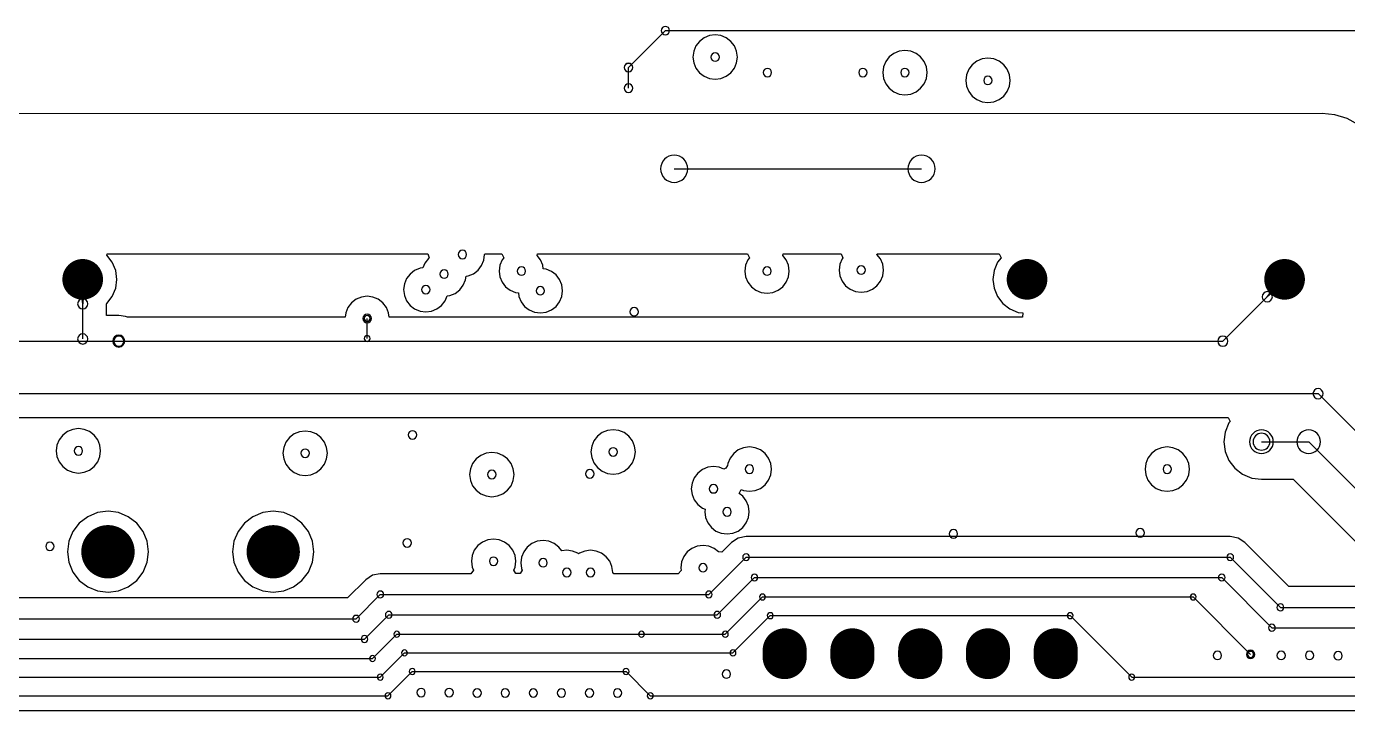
# Model space of a CAD drawing. Header units: inches. Extents: x 32166 to 66782, y 2386 to 7162.
# Drawn here: x 33437.4 to 33612.8, y 3145.5 to 3236.4 of the extents above; entities that cross this region are included whole.
import ezdxf

# ---------------------------------------------------------------- set-up
doc = ezdxf.new("R2010")
doc.units = ezdxf.units.IN
doc.header["$LTSCALE"] = 0.64311
doc.header["$MEASUREMENT"] = 0
for name, color, linetype in [('KEEPOUTLAYER', 6, 'CONTINUOUS'), ('MIDLAYER2', 76, 'CONTINUOUS'), ('MULTILAYER', 9, 'CONTINUOUS')]:
    doc.layers.add(name, color=color, linetype=linetype)

msp = doc.modelspace()

# ---------------------------------------------------------------- linework, layer by layer
at = {"layer": 'KEEPOUTLAYER'}
for p, q in [((33523.41, 3217.51), (33556.26, 3217.51)), ((32666.61, 3145.51), (34174.11, 3145.51))]:
    msp.add_line(p, q, dxfattribs=at)
for centre, start, end in [((33523.41, 3217.51), 0, 180), ((33556.26, 3217.51), 0, 180), ((33523.41, 3217.51), 180, 0), ((33556.26, 3217.51), 180, 0)]:
    msp.add_arc(centre, 1.8, start, end, dxfattribs=at)
at = {"layer": 'MIDLAYER2'}
for p, q in [((33517.34, 3230.97), (33522.24, 3235.87)), ((33522.24, 3235.87), (33624.81, 3235.87)), ((33528.09, 3235.21), (33527.38, 3234.92)), ((33528.86, 3235.31), (33528.09, 3235.21)), ((33529.62, 3235.21), (33528.86, 3235.31)), ((33530.33, 3234.92), (33529.62, 3235.21)), ((33526.3, 3233.84), (33526.01, 3233.13)), ((33526.77, 3234.45), (33526.3, 3233.84)), ((33527.38, 3234.92), (33526.77, 3234.45)), ((33530.94, 3234.45), (33530.33, 3234.92)), ((33531.41, 3233.84), (33530.94, 3234.45)), ((33531.71, 3233.13), (33531.41, 3233.84)), ((33526.01, 3233.13), (33525.91, 3232.36)), ((33525.91, 3232.36), (33526.01, 3231.6)), ((33526.01, 3231.6), (33526.3, 3230.89)), ((33531.41, 3230.89), (33531.71, 3231.6)), ((33531.81, 3232.36), (33531.71, 3233.13)), ((33531.71, 3231.6), (33531.81, 3232.36)), ((33551.5, 3231.77), (33551.21, 3231.06)), ((33551.97, 3232.38), (33551.5, 3231.77)), ((33552.58, 3232.85), (33551.97, 3232.38)), ((33553.29, 3233.14), (33552.58, 3232.85)), ((33554.06, 3233.24), (33553.29, 3233.14)), ((33554.82, 3233.14), (33554.06, 3233.24)), ((33555.53, 3232.85), (33554.82, 3233.14)), ((33556.14, 3232.38), (33555.53, 3232.85)), ((33556.61, 3231.77), (33556.14, 3232.38)), ((33556.91, 3231.06), (33556.61, 3231.77)), ((33563.61, 3231.81), (33563, 3231.34)), ((33564.32, 3232.11), (33563.61, 3231.81)), ((33565.08, 3232.21), (33564.32, 3232.11)), ((33565.85, 3232.11), (33565.08, 3232.21)), ((33566.56, 3231.81), (33565.85, 3232.11)), ((33567.17, 3231.34), (33566.56, 3231.81)), ((33517.34, 3228.22), (33517.34, 3230.97)), ((33517.34, 3230.96), (33517.34, 3230.97)), ((33526.3, 3230.89), (33526.77, 3230.28)), ((33526.77, 3230.28), (33527.38, 3229.81)), ((33530.33, 3229.81), (33530.94, 3230.28)), ((33530.94, 3230.28), (33531.41, 3230.89)), ((33551.21, 3231.06), (33551.11, 3230.29)), ((33551.11, 3230.29), (33551.21, 3229.53)), ((33557.01, 3230.29), (33556.91, 3231.06)), ((33556.91, 3229.53), (33557.01, 3230.29)), ((33562.23, 3230.02), (33562.13, 3229.26)), ((33562.53, 3230.73), (33562.23, 3230.02)), ((33563, 3231.34), (33562.53, 3230.73)), ((33567.64, 3230.73), (33567.17, 3231.34)), ((33567.93, 3230.02), (33567.64, 3230.73)), ((33568.03, 3229.26), (33567.93, 3230.02)), ((33527.38, 3229.81), (33528.09, 3229.51)), ((33528.09, 3229.51), (33528.86, 3229.41)), ((33528.86, 3229.41), (33529.62, 3229.51)), ((33529.62, 3229.51), (33530.33, 3229.81)), ((33551.21, 3229.53), (33551.5, 3228.82)), ((33551.5, 3228.82), (33551.97, 3228.21)), ((33551.97, 3228.21), (33552.58, 3227.74)), ((33555.53, 3227.74), (33556.14, 3228.21)), ((33556.14, 3228.21), (33556.61, 3228.82)), ((33556.61, 3228.82), (33556.91, 3229.53)), ((33562.13, 3229.26), (33562.23, 3228.49)), ((33562.23, 3228.49), (33562.53, 3227.78)), ((33567.64, 3227.78), (33567.93, 3228.49)), ((33567.93, 3228.49), (33568.03, 3229.26)), ((33552.58, 3227.74), (33553.29, 3227.44)), ((33553.29, 3227.44), (33554.06, 3227.34)), ((33554.06, 3227.34), (33554.82, 3227.44)), ((33554.82, 3227.44), (33555.53, 3227.74)), ((33562.53, 3227.78), (33563, 3227.17)), ((33563, 3227.17), (33563.61, 3226.7)), ((33563.61, 3226.7), (33564.32, 3226.41)), ((33564.32, 3226.41), (33565.08, 3226.31)), ((33565.08, 3226.31), (33565.85, 3226.41)), ((33565.85, 3226.41), (33566.56, 3226.7)), ((33566.56, 3226.7), (33567.17, 3227.17)), ((33567.17, 3227.17), (33567.64, 3227.78)), ((33609.45, 3224.84), (33404.33, 3224.82)), ((33611.16, 3224.68), (33609.45, 3224.84)), ((33612.79, 3224.18), (33611.16, 3224.68)), ((33614.3, 3223.37), (33612.79, 3224.18)), ((33448.08, 3206.03), (33448.14, 3206.22)), ((33448.8, 3205.09), (33448.08, 3206.03)), ((33448.14, 3206.22), (33490.68, 3206.22)), ((33490.77, 3205.6), (33490.3, 3204.99)), ((33490.68, 3206.22), (33490.87, 3205.68)), ((33490.87, 3205.68), (33490.77, 3205.6)), ((33497.84, 3204.65), (33498.14, 3205.36)), ((33498.14, 3205.36), (33498.24, 3206.13)), ((33498.24, 3206.13), (33498.32, 3206.22)), ((33498.32, 3206.22), (33500.54, 3206.22)), ((33500.56, 3205.4), (33500.27, 3204.69)), ((33500.54, 3206.22), (33500.8, 3205.7)), ((33500.8, 3205.7), (33500.56, 3205.4)), ((33505.2, 3206.01), (33505.27, 3206.22)), ((33505.67, 3205.4), (33505.2, 3206.01)), ((33505.27, 3206.22), (33533.17, 3206.22)), ((33505.97, 3204.69), (33505.67, 3205.4)), ((33533.19, 3205.4), (33532.89, 3204.69)), ((33533.17, 3206.22), (33533.42, 3205.7)), ((33533.42, 3205.7), (33533.19, 3205.4)), ((33537.83, 3206.01), (33537.9, 3206.22)), ((33538.3, 3205.4), (33537.83, 3206.01)), ((33537.9, 3206.22), (33545.58, 3206.22)), ((33538.59, 3204.69), (33538.3, 3205.4)), ((33545.7, 3205.53), (33545.4, 3204.82)), ((33545.58, 3206.22), (33545.83, 3205.7)), ((33545.83, 3205.7), (33545.7, 3205.53)), ((33550.34, 3206.14), (33550.36, 3206.22)), ((33550.81, 3205.53), (33550.34, 3206.14)), ((33550.36, 3206.22), (33566.56, 3206.22)), ((33551.1, 3204.82), (33550.81, 3205.53)), ((33566.82, 3205.7), (33566.34, 3205.09)), ((33566.56, 3206.22), (33566.82, 3205.7)), ((33449.25, 3203.99), (33448.8, 3205.09)), ((33449.41, 3202.82), (33449.25, 3203.99)), ((33488.34, 3203.53), (33487.87, 3202.92)), ((33488.95, 3204), (33488.34, 3203.53)), ((33489.66, 3204.3), (33488.95, 3204)), ((33490.03, 3204.35), (33489.66, 3204.3)), ((33490.3, 3204.99), (33490.03, 3204.35)), ((33496.05, 3203.28), (33496.76, 3203.57)), ((33496.76, 3203.57), (33497.37, 3204.04)), ((33497.37, 3204.04), (33497.84, 3204.65)), ((33500.27, 3204.69), (33500.17, 3203.92)), ((33500.17, 3203.92), (33500.27, 3203.16)), ((33506.03, 3204.21), (33505.97, 3204.69)), ((33506.4, 3204.16), (33506.03, 3204.21)), ((33507.11, 3203.87), (33506.4, 3204.16)), ((33507.72, 3203.4), (33507.11, 3203.87)), ((33532.89, 3204.69), (33532.79, 3203.92)), ((33532.79, 3203.92), (33532.89, 3203.16)), ((33538.69, 3203.92), (33538.59, 3204.69)), ((33538.59, 3203.16), (33538.69, 3203.92)), ((33545.4, 3204.82), (33545.3, 3204.06)), ((33545.3, 3204.06), (33545.4, 3203.29)), ((33551.2, 3204.06), (33551.1, 3204.82)), ((33551.1, 3203.29), (33551.2, 3204.06)), ((33565.89, 3203.99), (33565.73, 3202.82)), ((33566.34, 3205.09), (33565.89, 3203.99)), ((33444.87, 3194.9), (33444.87, 3202.82)), ((33449.25, 3201.64), (33449.41, 3202.82)), ((33487.58, 3202.21), (33487.48, 3201.45)), ((33487.87, 3202.92), (33487.58, 3202.21)), ((33494.94, 3201.43), (33495.41, 3202.04)), ((33495.41, 3202.04), (33495.71, 3202.75)), ((33495.71, 3202.75), (33495.77, 3203.24)), ((33495.77, 3203.24), (33496.05, 3203.28)), ((33500.27, 3203.16), (33500.56, 3202.45)), ((33500.56, 3202.45), (33501.03, 3201.84)), ((33501.03, 3201.84), (33501.64, 3201.37)), ((33508.19, 3202.79), (33507.72, 3203.4)), ((33508.49, 3202.08), (33508.19, 3202.79)), ((33508.59, 3201.31), (33508.49, 3202.08)), ((33532.89, 3203.16), (33533.19, 3202.45)), ((33533.19, 3202.45), (33533.66, 3201.84)), ((33533.66, 3201.84), (33534.27, 3201.37)), ((33537.22, 3201.37), (33537.83, 3201.84)), ((33537.83, 3201.84), (33538.3, 3202.45)), ((33538.3, 3202.45), (33538.59, 3203.16)), ((33545.4, 3203.29), (33545.7, 3202.58)), ((33545.7, 3202.58), (33546.17, 3201.97)), ((33546.17, 3201.97), (33546.78, 3201.5)), ((33549.73, 3201.5), (33550.34, 3201.97)), ((33550.34, 3201.97), (33550.81, 3202.58)), ((33550.81, 3202.58), (33551.1, 3203.29)), ((33565.73, 3202.82), (33565.89, 3201.64)), ((33596.26, 3194.61), (33604.47, 3202.82)), ((33448.08, 3199.61), (33448.8, 3200.55)), ((33448.8, 3200.55), (33449.25, 3201.64)), ((33481.17, 3200.18), (33480.56, 3199.71)), ((33481.88, 3200.47), (33481.17, 3200.18)), ((33482.64, 3200.57), (33481.88, 3200.47)), ((33483.41, 3200.47), (33482.64, 3200.57)), ((33484.12, 3200.18), (33483.41, 3200.47)), ((33484.73, 3199.71), (33484.12, 3200.18)), ((33487.48, 3201.45), (33487.58, 3200.68)), ((33487.58, 3200.68), (33487.87, 3199.97)), ((33492.98, 3199.97), (33493.25, 3200.62)), ((33493.25, 3200.62), (33493.62, 3200.67)), ((33493.62, 3200.67), (33494.33, 3200.96)), ((33494.33, 3200.96), (33494.94, 3201.43)), ((33501.64, 3201.37), (33502.35, 3201.07)), ((33502.35, 3201.07), (33502.72, 3201.02)), ((33502.72, 3201.02), (33502.79, 3200.55)), ((33502.79, 3200.55), (33503.08, 3199.84)), ((33508.19, 3199.84), (33508.49, 3200.55)), ((33508.49, 3200.55), (33508.59, 3201.31)), ((33534.27, 3201.37), (33534.98, 3201.07)), ((33534.98, 3201.07), (33535.74, 3200.97)), ((33535.74, 3200.97), (33536.51, 3201.07)), ((33536.51, 3201.07), (33537.22, 3201.37)), ((33546.78, 3201.5), (33547.49, 3201.21)), ((33547.49, 3201.21), (33548.25, 3201.11)), ((33548.25, 3201.11), (33549.02, 3201.21)), ((33549.02, 3201.21), (33549.73, 3201.5)), ((33565.89, 3201.64), (33566.34, 3200.55)), ((33566.34, 3200.55), (33567.06, 3199.61)), ((33448.04, 3198.01), (33448.04, 3199.56)), ((33448.04, 3199.56), (33448.07, 3199.56)), ((33448.07, 3199.56), (33448.08, 3199.59)), ((33448.07, 3199.56), (33448.07, 3199.56)), ((33448.07, 3199.56), (33448.07, 3199.56)), ((33448.09, 3199.6), (33448.08, 3199.61)), ((33448.08, 3199.59), (33448.09, 3199.6)), ((33448.09, 3199.6), (33448.09, 3199.6)), ((33448.09, 3199.6), (33448.09, 3199.6)), ((33448.09, 3199.6), (33448.09, 3199.6)), ((33479.79, 3198.39), (33479.71, 3197.78)), ((33480.09, 3199.1), (33479.79, 3198.39)), ((33480.56, 3199.71), (33480.09, 3199.1)), ((33485.2, 3199.1), (33484.73, 3199.71)), ((33485.49, 3198.39), (33485.2, 3199.1)), ((33485.57, 3197.78), (33485.49, 3198.39)), ((33487.87, 3199.97), (33488.34, 3199.36)), ((33488.34, 3199.36), (33488.95, 3198.89)), ((33488.95, 3198.89), (33489.66, 3198.6)), ((33489.66, 3198.6), (33490.43, 3198.5)), ((33490.43, 3198.5), (33491.19, 3198.6)), ((33491.19, 3198.6), (33491.9, 3198.89)), ((33491.9, 3198.89), (33492.51, 3199.36)), ((33492.51, 3199.36), (33492.98, 3199.97)), ((33503.08, 3199.84), (33503.55, 3199.23)), ((33503.55, 3199.23), (33504.16, 3198.76)), ((33504.16, 3198.76), (33504.87, 3198.46)), ((33504.87, 3198.46), (33505.64, 3198.36)), ((33505.64, 3198.36), (33506.4, 3198.46)), ((33506.4, 3198.46), (33507.11, 3198.76)), ((33507.11, 3198.76), (33507.72, 3199.23)), ((33507.72, 3199.23), (33508.19, 3199.84)), ((33567.06, 3199.61), (33568, 3198.89)), ((33568, 3198.89), (33569.1, 3198.43)), ((33569.1, 3198.43), (33569.7, 3198.35)), ((33569.7, 3198.35), (33569.66, 3197.78)), ((33449.66, 3198.01), (33448.04, 3198.01)), ((33450.54, 3197.89), (33449.66, 3198.01)), ((33450.81, 3197.78), (33450.54, 3197.89)), ((33479.71, 3197.78), (33450.81, 3197.78)), ((33482.64, 3194.97), (33482.64, 3197.62)), ((33569.66, 3197.78), (33485.57, 3197.78)), ((33265.83, 3194.61), (33449.66, 3194.61)), ((33449.66, 3194.61), (33596.26, 3194.61)), ((33265.43, 3187.63), (33608.91, 3187.63)), ((33608.91, 3187.63), (33624.57, 3171.97)), ((33266.74, 3184.45), (33596.98, 3184.45)), ((33596.98, 3184.45), (33597.23, 3183.94)), ((33442.83, 3182.58), (33442.22, 3182.11)), ((33443.54, 3182.88), (33442.83, 3182.58)), ((33444.3, 3182.98), (33443.54, 3182.88)), ((33445.07, 3182.88), (33444.3, 3182.98)), ((33445.78, 3182.58), (33445.07, 3182.88)), ((33446.39, 3182.11), (33445.78, 3182.58)), ((33473.64, 3182.56), (33472.93, 3182.27)), ((33474.41, 3182.66), (33473.64, 3182.56)), ((33475.17, 3182.56), (33474.41, 3182.66)), ((33475.88, 3182.27), (33475.17, 3182.56)), ((33514.55, 3182.74), (33513.84, 3182.45)), ((33515.31, 3182.84), (33514.55, 3182.74)), ((33516.08, 3182.74), (33515.31, 3182.84)), ((33516.79, 3182.45), (33516.08, 3182.74)), ((33596.58, 3182.53), (33596.41, 3181.24)), ((33597.07, 3183.74), (33596.58, 3182.53)), ((33597.23, 3183.94), (33597.07, 3183.74)), ((33441.45, 3180.79), (33441.35, 3180.03)), ((33441.75, 3181.5), (33441.45, 3180.79)), ((33442.22, 3182.11), (33441.75, 3181.5)), ((33446.86, 3181.5), (33446.39, 3182.11)), ((33447.15, 3180.79), (33446.86, 3181.5)), ((33447.25, 3180.03), (33447.15, 3180.79)), ((33471.85, 3181.19), (33471.56, 3180.48)), ((33472.32, 3181.8), (33471.85, 3181.19)), ((33472.93, 3182.27), (33472.32, 3181.8)), ((33476.49, 3181.8), (33475.88, 3182.27)), ((33476.96, 3181.19), (33476.49, 3181.8)), ((33477.26, 3180.48), (33476.96, 3181.19)), ((33512.76, 3181.37), (33512.46, 3180.66)), ((33513.23, 3181.98), (33512.76, 3181.37)), ((33513.84, 3182.45), (33513.23, 3181.98)), ((33517.4, 3181.98), (33516.79, 3182.45)), ((33517.87, 3181.37), (33517.4, 3181.98)), ((33518.16, 3180.66), (33517.87, 3181.37)), ((33596.41, 3181.24), (33596.58, 3179.95)), ((33601.4, 3181.24), (33607.67, 3181.24)), ((33607.67, 3181.24), (33622.34, 3166.57)), ((33441.35, 3180.03), (33441.45, 3179.26)), ((33441.45, 3179.26), (33441.75, 3178.55)), ((33446.86, 3178.55), (33447.15, 3179.26)), ((33447.15, 3179.26), (33447.25, 3180.03)), ((33471.56, 3180.48), (33471.46, 3179.71)), ((33471.46, 3179.71), (33471.56, 3178.95)), ((33477.36, 3179.71), (33477.26, 3180.48)), ((33477.26, 3178.95), (33477.36, 3179.71)), ((33497.12, 3178.96), (33496.65, 3178.35)), ((33497.73, 3179.43), (33497.12, 3178.96)), ((33498.44, 3179.73), (33497.73, 3179.43)), ((33499.2, 3179.83), (33498.44, 3179.73)), ((33499.97, 3179.73), (33499.2, 3179.83)), ((33500.68, 3179.43), (33499.97, 3179.73)), ((33501.29, 3178.96), (33500.68, 3179.43)), ((33501.76, 3178.35), (33501.29, 3178.96)), ((33512.46, 3180.66), (33512.36, 3179.89)), ((33512.36, 3179.89), (33512.46, 3179.13)), ((33512.46, 3179.13), (33512.76, 3178.42)), ((33517.87, 3178.42), (33518.16, 3179.13)), ((33518.26, 3179.89), (33518.16, 3180.66)), ((33518.16, 3179.13), (33518.26, 3179.89)), ((33530.85, 3179.07), (33530.55, 3178.36)), ((33531.32, 3179.68), (33530.85, 3179.07)), ((33531.93, 3180.15), (33531.32, 3179.68)), ((33532.64, 3180.45), (33531.93, 3180.15)), ((33533.4, 3180.55), (33532.64, 3180.45)), ((33534.17, 3180.45), (33533.4, 3180.55)), ((33534.88, 3180.15), (33534.17, 3180.45)), ((33535.49, 3179.68), (33534.88, 3180.15)), ((33535.96, 3179.07), (33535.49, 3179.68)), ((33536.25, 3178.36), (33535.96, 3179.07)), ((33586.33, 3179.07), (33586.04, 3178.36)), ((33586.8, 3179.68), (33586.33, 3179.07)), ((33587.41, 3180.15), (33586.8, 3179.68)), ((33588.12, 3180.45), (33587.41, 3180.15)), ((33588.89, 3180.55), (33588.12, 3180.45)), ((33589.65, 3180.45), (33588.89, 3180.55)), ((33590.36, 3180.15), (33589.65, 3180.45)), ((33590.97, 3179.68), (33590.36, 3180.15)), ((33591.44, 3179.07), (33590.97, 3179.68)), ((33591.74, 3178.36), (33591.44, 3179.07)), ((33596.58, 3179.95), (33597.07, 3178.75)), ((33441.75, 3178.55), (33442.22, 3177.94)), ((33442.22, 3177.94), (33442.83, 3177.47)), ((33442.83, 3177.47), (33443.54, 3177.18)), ((33445.07, 3177.18), (33445.78, 3177.47)), ((33445.78, 3177.47), (33446.39, 3177.94)), ((33446.39, 3177.94), (33446.86, 3178.55)), ((33471.56, 3178.95), (33471.85, 3178.24)), ((33471.85, 3178.24), (33472.32, 3177.63)), ((33472.32, 3177.63), (33472.93, 3177.16)), ((33475.88, 3177.16), (33476.49, 3177.63)), ((33476.49, 3177.63), (33476.96, 3178.24)), ((33476.96, 3178.24), (33477.26, 3178.95)), ((33496.35, 3177.64), (33496.25, 3176.88)), ((33496.65, 3178.35), (33496.35, 3177.64)), ((33502.05, 3177.64), (33501.76, 3178.35)), ((33502.15, 3176.88), (33502.05, 3177.64)), ((33512.76, 3178.42), (33513.23, 3177.81)), ((33513.23, 3177.81), (33513.84, 3177.34)), ((33513.84, 3177.34), (33514.55, 3177.04)), ((33516.08, 3177.04), (33516.79, 3177.34)), ((33516.79, 3177.34), (33517.4, 3177.81)), ((33517.4, 3177.81), (33517.87, 3178.42)), ((33527.16, 3177.54), (33526.55, 3177.07)), ((33527.87, 3177.84), (33527.16, 3177.54)), ((33528.63, 3177.94), (33527.87, 3177.84)), ((33529.4, 3177.84), (33528.63, 3177.94)), ((33529.99, 3177.59), (33529.4, 3177.84)), ((33530.26, 3177.75), (33529.99, 3177.59)), ((33530.51, 3178.07), (33530.26, 3177.75)), ((33530.55, 3178.36), (33530.51, 3178.07)), ((33536.35, 3177.6), (33536.25, 3178.36)), ((33536.25, 3176.83), (33536.35, 3177.6)), ((33586.04, 3178.36), (33585.94, 3177.6)), ((33585.94, 3177.6), (33586.04, 3176.83)), ((33591.84, 3177.6), (33591.74, 3178.36)), ((33591.74, 3176.83), (33591.84, 3177.6)), ((33597.07, 3178.75), (33597.87, 3177.71)), ((33597.87, 3177.71), (33598.9, 3176.92)), ((33443.54, 3177.18), (33444.3, 3177.08)), ((33444.3, 3177.08), (33445.07, 3177.18)), ((33472.93, 3177.16), (33473.64, 3176.86)), ((33473.64, 3176.86), (33474.41, 3176.76)), ((33474.41, 3176.76), (33475.17, 3176.86)), ((33475.17, 3176.86), (33475.88, 3177.16)), ((33496.25, 3176.88), (33496.35, 3176.11)), ((33496.35, 3176.11), (33496.65, 3175.4)), ((33501.76, 3175.4), (33502.05, 3176.11)), ((33502.05, 3176.11), (33502.15, 3176.88)), ((33514.55, 3177.04), (33515.31, 3176.94)), ((33515.31, 3176.94), (33516.08, 3177.04)), ((33525.78, 3175.75), (33525.68, 3174.99)), ((33526.08, 3176.46), (33525.78, 3175.75)), ((33526.55, 3177.07), (33526.08, 3176.46)), ((33534.88, 3175.04), (33535.49, 3175.51)), ((33535.49, 3175.51), (33535.96, 3176.12)), ((33535.96, 3176.12), (33536.25, 3176.83)), ((33586.04, 3176.83), (33586.33, 3176.12)), ((33586.33, 3176.12), (33586.8, 3175.51)), ((33586.8, 3175.51), (33587.41, 3175.04)), ((33590.36, 3175.04), (33590.97, 3175.51)), ((33590.97, 3175.51), (33591.44, 3176.12)), ((33591.44, 3176.12), (33591.74, 3176.83)), ((33598.9, 3176.92), (33600.11, 3176.42)), ((33600.11, 3176.42), (33601.4, 3176.25)), ((33601.4, 3176.25), (33605.6, 3176.25)), ((33605.6, 3176.25), (33618.81, 3163.04)), ((33496.65, 3175.4), (33497.12, 3174.79)), ((33497.12, 3174.79), (33497.73, 3174.32)), ((33497.73, 3174.32), (33498.44, 3174.03)), ((33498.44, 3174.03), (33499.2, 3173.93)), ((33499.2, 3173.93), (33499.97, 3174.03)), ((33499.97, 3174.03), (33500.68, 3174.32)), ((33500.68, 3174.32), (33501.29, 3174.79)), ((33501.29, 3174.79), (33501.76, 3175.4)), ((33525.68, 3174.99), (33525.78, 3174.22)), ((33525.78, 3174.22), (33526.08, 3173.51)), ((33532.03, 3174.38), (33532.32, 3174.88)), ((33532.52, 3174.01), (33532.03, 3174.38)), ((33532.32, 3174.88), (33532.64, 3174.75)), ((33532.99, 3173.4), (33532.52, 3174.01)), ((33532.64, 3174.75), (33533.4, 3174.65)), ((33533.4, 3174.65), (33534.17, 3174.75)), ((33534.17, 3174.75), (33534.88, 3175.04)), ((33587.41, 3175.04), (33588.12, 3174.75)), ((33588.12, 3174.75), (33588.89, 3174.65)), ((33588.89, 3174.65), (33589.65, 3174.75)), ((33589.65, 3174.75), (33590.36, 3175.04)), ((33448.23, 3172.01), (33446.83, 3171.82)), ((33449.62, 3171.82), (33448.23, 3172.01)), ((33470.17, 3172.01), (33468.78, 3171.82)), ((33471.57, 3171.82), (33470.17, 3172.01)), ((33526.08, 3173.51), (33526.55, 3172.9)), ((33526.55, 3172.9), (33527.16, 3172.43)), ((33527.16, 3172.43), (33527.53, 3172.28)), ((33527.53, 3172.28), (33527.48, 3171.93)), ((33533.28, 3172.69), (33532.99, 3173.4)), ((33533.38, 3171.93), (33533.28, 3172.69)), ((33444.41, 3170.43), (33443.56, 3169.31)), ((33445.53, 3171.28), (33444.41, 3170.43)), ((33446.83, 3171.82), (33445.53, 3171.28)), ((33450.92, 3171.28), (33449.62, 3171.82)), ((33452.04, 3170.43), (33450.92, 3171.28)), ((33452.89, 3169.31), (33452.04, 3170.43)), ((33466.36, 3170.43), (33465.5, 3169.31)), ((33467.48, 3171.28), (33466.36, 3170.43)), ((33468.78, 3171.82), (33467.48, 3171.28)), ((33472.87, 3171.28), (33471.57, 3171.82)), ((33473.98, 3170.43), (33472.87, 3171.28)), ((33474.84, 3169.31), (33473.98, 3170.43)), ((33527.48, 3171.93), (33527.58, 3171.16)), ((33527.58, 3171.16), (33527.88, 3170.45)), ((33527.88, 3170.45), (33528.35, 3169.84)), ((33532.52, 3169.84), (33532.99, 3170.45)), ((33532.99, 3170.45), (33533.28, 3171.16)), ((33533.28, 3171.16), (33533.38, 3171.93)), ((33443.56, 3169.31), (33443.02, 3168.01)), ((33453.43, 3168.01), (33452.89, 3169.31)), ((33465.5, 3169.31), (33464.96, 3168.01)), ((33475.38, 3168.01), (33474.84, 3169.31)), ((33528.35, 3169.84), (33528.96, 3169.37)), ((33528.96, 3169.37), (33529.67, 3169.08)), ((33529.67, 3169.08), (33530.43, 3168.98)), ((33530.43, 3168.98), (33531.2, 3169.08)), ((33531.9, 3168.44), (33531.01, 3167.84)), ((33531.2, 3169.08), (33531.91, 3169.37)), ((33532.96, 3168.65), (33531.9, 3168.44)), ((33531.91, 3169.37), (33532.52, 3169.84)), ((33597.25, 3168.65), (33532.96, 3168.65)), ((33598.3, 3168.44), (33597.25, 3168.65)), ((33599.2, 3167.84), (33598.3, 3168.44)), ((33443.02, 3168.01), (33442.84, 3166.62)), ((33453.61, 3166.62), (33453.43, 3168.01)), ((33464.96, 3168.01), (33464.78, 3166.62)), ((33475.56, 3166.62), (33475.38, 3168.01)), ((33496.87, 3166.83), (33496.58, 3166.12)), ((33497.34, 3167.44), (33496.87, 3166.83)), ((33497.95, 3167.91), (33497.34, 3167.44)), ((33498.66, 3168.21), (33497.95, 3167.91)), ((33499.43, 3168.31), (33498.66, 3168.21)), ((33500.19, 3168.21), (33499.43, 3168.31)), ((33500.9, 3167.91), (33500.19, 3168.21)), ((33501.51, 3167.44), (33500.9, 3167.91)), ((33501.98, 3166.83), (33501.51, 3167.44)), ((33502.28, 3166.12), (33501.98, 3166.83)), ((33503.91, 3167.24), (33503.44, 3166.63)), ((33504.52, 3167.71), (33503.91, 3167.24)), ((33505.24, 3168.01), (33504.52, 3167.71)), ((33506, 3168.11), (33505.24, 3168.01)), ((33506.76, 3168.01), (33506, 3168.11)), ((33507.47, 3167.71), (33506.76, 3168.01)), ((33508.09, 3167.24), (33507.47, 3167.71)), ((33508.48, 3166.73), (33508.09, 3167.24)), ((33509.15, 3166.82), (33508.48, 3166.73)), ((33509.91, 3166.72), (33509.15, 3166.82)), ((33510.62, 3166.43), (33509.91, 3166.72)), ((33511.54, 3166.72), (33510.82, 3166.43)), ((33512.3, 3166.82), (33511.54, 3166.72)), ((33513.06, 3166.72), (33512.3, 3166.82)), ((33513.77, 3166.43), (33513.06, 3166.72)), ((33525.76, 3167.06), (33525.15, 3166.59)), ((33526.47, 3167.35), (33525.76, 3167.06)), ((33527.24, 3167.45), (33526.47, 3167.35)), ((33528, 3167.35), (33527.24, 3167.45)), ((33528.71, 3167.06), (33528, 3167.35)), ((33529.32, 3166.59), (33528.71, 3167.06)), ((33531.01, 3167.84), (33529.73, 3166.56)), ((33605.05, 3161.99), (33599.2, 3167.84)), ((33442.84, 3166.62), (33443.02, 3165.22)), ((33443.02, 3165.22), (33443.56, 3163.92)), ((33452.89, 3163.92), (33453.43, 3165.22)), ((33453.43, 3165.22), (33453.61, 3166.62)), ((33464.78, 3166.62), (33464.96, 3165.22)), ((33464.96, 3165.22), (33465.5, 3163.92)), ((33474.84, 3163.92), (33475.38, 3165.22)), ((33475.38, 3165.22), (33475.56, 3166.62)), ((33496.58, 3166.12), (33496.48, 3165.36)), ((33496.48, 3165.36), (33496.58, 3164.59)), ((33502.38, 3165.36), (33502.28, 3166.12)), ((33502.28, 3164.59), (33502.38, 3165.36)), ((33503.15, 3165.92), (33503.05, 3165.16)), ((33503.05, 3165.16), (33503.15, 3164.39)), ((33503.44, 3166.63), (33503.15, 3165.92)), ((33510.72, 3166.35), (33510.62, 3166.43)), ((33510.82, 3166.43), (33510.72, 3166.35)), ((33514.39, 3165.96), (33513.77, 3166.43)), ((33514.85, 3165.35), (33514.39, 3165.96)), ((33515.15, 3164.64), (33514.85, 3165.35)), ((33524.39, 3165.27), (33524.29, 3164.5)), ((33524.68, 3165.98), (33524.39, 3165.27)), ((33525.15, 3166.59), (33524.68, 3165.98)), ((33528.01, 3160.95), (33532.96, 3165.9)), ((33529.73, 3166.56), (33529.32, 3166.59)), ((33532.96, 3165.9), (33597.25, 3165.9)), ((33597.25, 3165.9), (33603.91, 3159.23)), ((33443.56, 3163.92), (33444.41, 3162.81)), ((33452.04, 3162.81), (33452.89, 3163.92)), ((33465.5, 3163.92), (33466.36, 3162.81)), ((33473.98, 3162.81), (33474.84, 3163.92)), ((33483.34, 3163.49), (33482.45, 3162.89)), ((33484.39, 3163.7), (33483.34, 3163.49)), ((33496.43, 3163.7), (33484.39, 3163.7)), ((33496.75, 3164.17), (33496.43, 3163.7)), ((33496.58, 3164.59), (33496.75, 3164.17)), ((33502.1, 3164.17), (33502.28, 3164.59)), ((33502.39, 3163.75), (33502.1, 3164.17)), ((33502.96, 3163.75), (33502.39, 3163.75)), ((33503.24, 3164.17), (33502.96, 3163.75)), ((33503.15, 3164.39), (33503.24, 3164.17)), ((33515.25, 3163.87), (33515.15, 3164.64)), ((33515.4, 3163.7), (33515.25, 3163.87)), ((33523.96, 3163.7), (33515.4, 3163.7)), ((33524.34, 3164.13), (33523.96, 3163.7)), ((33524.29, 3164.5), (33524.34, 3164.13)), ((33529.13, 3158.25), (33534.08, 3163.2)), ((33534.08, 3163.2), (33596.13, 3163.2)), ((33596.13, 3163.2), (33602.79, 3156.53)), ((33444.41, 3162.81), (33445.53, 3161.95)), ((33445.53, 3161.95), (33446.83, 3161.41)), ((33446.83, 3161.41), (33448.23, 3161.23)), ((33448.23, 3161.23), (33449.62, 3161.41)), ((33449.62, 3161.41), (33450.92, 3161.95)), ((33450.92, 3161.95), (33452.04, 3162.81)), ((33466.36, 3162.81), (33467.48, 3161.95)), ((33467.48, 3161.95), (33468.78, 3161.41)), ((33468.78, 3161.41), (33470.17, 3161.23)), ((33470.17, 3161.23), (33471.57, 3161.41)), ((33471.57, 3161.41), (33472.87, 3161.95)), ((33472.87, 3161.95), (33473.98, 3162.81)), ((33482.45, 3162.89), (33480.03, 3160.48)), ((33616.78, 3161.99), (33605.05, 3161.99)), ((33480.03, 3160.48), (33427.7, 3160.48)), ((33481.17, 3157.72), (33484.39, 3160.95)), ((33484.39, 3160.95), (33528.01, 3160.95)), ((33530.2, 3155.66), (33535.15, 3160.61)), ((33535.15, 3160.61), (33592.33, 3160.61)), ((33592.33, 3160.61), (33599.96, 3152.98)), ((33482.29, 3155.02), (33485.51, 3158.25)), ((33485.51, 3158.25), (33529.13, 3158.25)), ((33531.22, 3153.18), (33536.17, 3158.13)), ((33536.17, 3158.13), (33575.99, 3158.13)), ((33575.99, 3158.13), (33584.17, 3149.96)), ((33603.91, 3159.23), (33616.78, 3159.23)), ((33426.56, 3157.72), (33481.17, 3157.72)), ((33602.79, 3156.53), (33615.66, 3156.53)), ((33425.44, 3155.02), (33482.29, 3155.02)), ((33483.36, 3152.43), (33486.58, 3155.66)), ((33486.58, 3155.66), (33519.07, 3155.66)), ((33519.07, 3155.66), (33530.2, 3155.66)), ((33484.38, 3149.96), (33487.61, 3153.18)), ((33487.61, 3153.18), (33531.22, 3153.18)), ((33424.37, 3152.43), (33483.36, 3152.43)), ((33423.35, 3149.96), (33484.38, 3149.96)), ((33485.41, 3147.48), (33488.63, 3150.71)), ((33488.63, 3150.71), (33517.02, 3150.71)), ((33517.02, 3150.71), (33520.24, 3147.48)), ((33584.17, 3149.96), (33803.22, 3149.96)), ((33422.32, 3147.48), (33485.41, 3147.48)), ((33520.24, 3147.48), (34100.9, 3147.48))]:
    msp.add_line(p, q, dxfattribs=at)
for points, const_width in [([(33446.22, 3202.82, 1), (33443.52, 3202.82, 1)], 2.7), ([(33571.62, 3202.82, 1), (33568.92, 3202.82, 1)], 2.7), ([(33605.82, 3202.82, 1), (33603.12, 3202.82, 1)], 2.7), ([(33450, 3166.62, 1), (33446.45, 3166.62, 1)], 3.54), ([(33471.94, 3166.62, 1), (33468.4, 3166.62, 1)], 3.54), ([(33539.55, 3153.52, 1), (33536.62, 3153.52, 1)], 2.92), ([(33548.55, 3153.52, 1), (33545.62, 3153.52, 1)], 2.92), ([(33557.55, 3153.52, 1), (33554.62, 3153.52, 1)], 2.92), ([(33566.55, 3153.52, 1), (33563.62, 3153.52, 1)], 2.92), ([(33575.55, 3153.52, 1), (33572.62, 3153.52, 1)], 2.92), ([(33539.55, 3152.62, 1), (33536.62, 3152.62, 1)], 2.92), ([(33548.55, 3152.62, 1), (33545.62, 3152.62, 1)], 2.92), ([(33557.55, 3152.62, 1), (33554.62, 3152.62, 1)], 2.92), ([(33566.55, 3152.62, 1), (33563.62, 3152.62, 1)], 2.92), ([(33575.55, 3152.62, 1), (33572.62, 3152.62, 1)], 2.92)]:
    msp.add_lwpolyline(points, format="xyb", close=True, dxfattribs=dict(at, const_width=const_width))
at = {"layer": 'MIDLAYER2', "const_width": 5.85}
for points in [[(33538.08, 3152.62), (33538.08, 3153.52)], [(33547.08, 3153.52), (33547.08, 3152.62)], [(33556.08, 3153.52), (33556.08, 3152.62)], [(33565.08, 3153.52), (33565.08, 3152.62)], [(33574.08, 3153.52), (33574.08, 3152.62)]]:
    msp.add_lwpolyline(points, dxfattribs=at)
at = {"layer": 'MIDLAYER2'}
for centre, radius, start, end in [((33522.24, 3235.87), 0.562, 0, 180), ((33522.24, 3235.87), 0.562, 0, 180), ((33522.24, 3235.87), 0.562, 180, 0), ((33522.24, 3235.87), 0.562, 180, 0), ((33528.86, 3232.36), 0.562, 0, 180), ((33528.86, 3232.36), 0.562, 180, 0), ((33517.34, 3230.96), 0.562, 0, 180), ((33517.34, 3230.96), 0.562, 180, 0), ((33517.34, 3230.97), 0.562, 0, 180), ((33517.34, 3230.97), 0.562, 0, 180), ((33517.34, 3230.97), 0.562, 0, 180), ((33517.34, 3230.97), 0.562, 180, 0), ((33517.34, 3230.97), 0.562, 180, 0), ((33517.34, 3230.97), 0.562, 180, 0), ((33535.79, 3230.29), 0.562, 0, 180), ((33535.79, 3230.29), 0.562, 180, 0), ((33548.48, 3230.29), 0.562, 0, 180), ((33548.48, 3230.29), 0.562, 180, 0), ((33554.06, 3230.29), 0.562, 0, 180), ((33554.06, 3230.29), 0.562, 180, 0), ((33517.34, 3228.22), 0.562, 0, 180), ((33517.34, 3228.22), 0.562, 0, 180), ((33517.34, 3228.22), 0.562, 180, 0), ((33517.34, 3228.22), 0.562, 180, 0), ((33565.08, 3229.26), 0.562, 0, 180), ((33565.08, 3229.26), 0.562, 180, 0), ((33495.29, 3206.13), 0.562, 0, 180), ((33495.29, 3206.13), 0.562, 180, 0), ((33492.86, 3203.52), 0.562, 0, 180), ((33492.86, 3203.52), 0.562, 180, 0), ((33503.12, 3203.92), 0.562, 0, 180), ((33503.12, 3203.92), 0.562, 180, 0), ((33535.74, 3203.92), 0.562, 0, 180), ((33535.74, 3203.92), 0.562, 180, 0), ((33548.25, 3204.06), 0.562, 0, 180), ((33548.25, 3204.06), 0.562, 180, 0), ((33443.91, 3201.86), 0.675, 0, 180), ((33443.91, 3201.86), 0.675, 0, 180), ((33443.91, 3201.86), 0.675, 0, 180), ((33443.91, 3201.86), 0.675, 180, 0), ((33443.91, 3201.86), 0.675, 180, 0), ((33443.91, 3201.86), 0.675, 180, 0), ((33441.61, 3199.56), 3.26, 359.9998, 44.9998), ((33441.61, 3199.56), 3.26, 359.9998, 44.9998), ((33441.61, 3199.56), 3.26, 359.9998, 44.9998), ((33444.87, 3202.82), 0.675, 0, 180), ((33444.87, 3202.82), 0.675, 180, 0), ((33448.13, 3199.56), 3.26, 135.0002, 180.0002), ((33448.13, 3199.56), 3.26, 135.0002, 180.0002), ((33448.13, 3199.56), 3.26, 135.0002, 180.0002), ((33445.82, 3201.86), 0.675, 0, 180), ((33445.82, 3201.86), 0.675, 0, 180), ((33445.82, 3201.86), 0.675, 0, 180), ((33445.82, 3201.86), 0.675, 180, 0), ((33445.82, 3201.86), 0.675, 180, 0), ((33445.82, 3201.86), 0.675, 180, 0), ((33490.43, 3201.45), 0.562, 0, 180), ((33505.64, 3201.31), 0.562, 0, 180), ((33599.86, 3202.82), 3.26, 315.0002, 0.0002), ((33599.86, 3202.82), 3.26, 315.0002, 0.0002), ((33599.86, 3202.82), 3.26, 315.0002, 0.0002), ((33603.12, 3202.82), 0.675, 0, 180), ((33603.12, 3202.82), 0.675, 0, 180), ((33603.12, 3202.82), 0.675, 0, 180), ((33603.12, 3202.82), 0.675, 180, 0), ((33603.12, 3202.82), 0.675, 180, 0), ((33603.12, 3202.82), 0.675, 180, 0), ((33604.47, 3202.82), 0.675, 0, 180), ((33604.47, 3202.82), 0.675, 180, 0), ((33604.47, 3201.47), 0.675, 0, 180), ((33604.47, 3201.47), 0.675, 0, 180), ((33604.47, 3201.47), 0.675, 0, 180), ((33444.87, 3199.56), 0.675, 0, 180), ((33444.87, 3199.56), 0.675, 0, 180), ((33444.87, 3199.56), 0.675, 0, 180), ((33444.87, 3199.56), 0.675, 0, 180), ((33444.87, 3199.56), 0.675, 0, 180), ((33444.87, 3199.56), 0.675, 0, 180), ((33490.43, 3201.45), 0.562, 180, 0), ((33505.64, 3201.31), 0.562, 180, 0), ((33602.17, 3200.51), 0.675, 0, 180), ((33602.17, 3200.51), 0.675, 0, 180), ((33602.17, 3200.51), 0.675, 0, 180), ((33602.17, 3200.51), 0.675, 0, 180), ((33602.17, 3200.51), 0.675, 0, 180), ((33602.17, 3200.51), 0.675, 0, 180), ((33602.17, 3200.51), 0.675, 180, 0), ((33602.17, 3200.51), 0.675, 180, 0), ((33602.17, 3200.51), 0.675, 180, 0), ((33602.17, 3200.51), 0.675, 180, 0), ((33602.17, 3200.51), 0.675, 180, 0), ((33602.17, 3200.51), 0.675, 180, 0), ((33604.47, 3198.21), 3.26, 89.9998, 134.9998), ((33604.47, 3198.21), 3.26, 89.9998, 134.9998), ((33604.47, 3198.21), 3.26, 89.9998, 134.9998), ((33604.47, 3201.47), 0.675, 180, 0), ((33604.47, 3201.47), 0.675, 180, 0), ((33604.47, 3201.47), 0.675, 180, 0), ((33444.87, 3199.56), 0.675, 180, 0), ((33444.87, 3199.56), 0.675, 180, 0), ((33444.87, 3199.56), 0.675, 180, 0), ((33444.87, 3199.56), 0.675, 180, 0), ((33444.87, 3199.56), 0.675, 180, 0), ((33444.87, 3199.56), 0.675, 180, 0), ((33518.1, 3198.52), 0.562, 0, 180), ((33518.1, 3198.52), 0.562, 180, 0), ((33482.64, 3197.62), 0.562, 0, 180), ((33482.64, 3197.62), 0.562, 180, 0), ((33482.64, 3197.62), 0.394, 0, 180), ((33482.64, 3197.62), 0.394, 180, 0), ((33444.87, 3194.9), 0.675, 0, 180), ((33444.87, 3194.9), 0.675, 180, 0), ((33449.66, 3194.61), 0.788, 0, 180), ((33449.66, 3194.61), 0.675, 0, 180), ((33482.64, 3194.97), 0.394, 0, 180), ((33482.64, 3194.97), 0.394, 180, 0), ((33596.26, 3194.61), 0.675, 0, 180), ((33596.26, 3194.61), 0.675, 0, 180), ((33449.66, 3194.61), 0.788, 180, 0), ((33449.66, 3194.61), 0.675, 180, 0), ((33596.26, 3194.61), 0.675, 180, 0), ((33596.26, 3194.61), 0.675, 180, 0), ((33608.91, 3187.63), 0.675, 0, 180), ((33608.91, 3187.63), 0.675, 0, 180), ((33608.91, 3187.63), 0.675, 180, 0), ((33608.91, 3187.63), 0.675, 180, 0), ((33488.67, 3182.14), 0.562, 0, 180), ((33601.4, 3181.24), 1.57, 0, 180), ((33607.67, 3181.24), 1.57, 0, 180), ((33607.67, 3181.24), 1.57, 0, 180), ((33488.67, 3182.14), 0.562, 180, 0), ((33601.4, 3181.24), 1.57, 180, 0), ((33601.4, 3181.24), 1.12, 0, 180), ((33601.4, 3181.24), 1.12, 180, 0), ((33607.67, 3181.24), 1.57, 180, 0), ((33607.67, 3181.24), 1.57, 180, 0), ((33444.3, 3180.03), 0.562, 0, 180), ((33444.3, 3180.03), 0.562, 180, 0), ((33474.41, 3179.71), 0.562, 0, 180), ((33474.41, 3179.71), 0.562, 180, 0), ((33515.31, 3179.89), 0.562, 0, 180), ((33515.31, 3179.89), 0.562, 180, 0), ((33499.2, 3176.88), 0.562, 0, 180), ((33512.21, 3176.97), 0.562, 0, 180), ((33533.4, 3177.6), 0.562, 0, 180), ((33533.4, 3177.6), 0.562, 180, 0), ((33588.89, 3177.6), 0.562, 0, 180), ((33588.89, 3177.6), 0.562, 180, 0), ((33499.2, 3176.88), 0.562, 180, 0), ((33512.21, 3176.97), 0.562, 180, 0), ((33528.63, 3174.99), 0.562, 0, 180), ((33528.63, 3174.99), 0.562, 180, 0), ((33530.43, 3171.93), 0.562, 0, 180), ((33530.43, 3171.93), 0.562, 180, 0), ((33560.49, 3169), 0.562, 0, 180), ((33560.49, 3169), 0.562, 180, 0), ((33585.29, 3169.14), 0.562, 0, 180), ((33585.29, 3169.14), 0.562, 180, 0), ((33440.52, 3167.34), 0.562, 0, 180), ((33440.52, 3167.34), 0.562, 180, 0), ((33487.95, 3167.79), 0.562, 0, 180), ((33487.95, 3167.79), 0.562, 180, 0), ((33499.43, 3165.36), 0.562, 0, 180), ((33499.43, 3165.36), 0.562, 180, 0), ((33506, 3165.16), 0.562, 0, 180), ((33506, 3165.16), 0.562, 180, 0), ((33527.24, 3164.5), 0.562, 0, 180), ((33532.96, 3165.9), 0.45, 0, 180), ((33532.96, 3165.9), 0.45, 0, 180), ((33532.96, 3165.9), 0.45, 180, 0), ((33532.96, 3165.9), 0.45, 180, 0), ((33597.25, 3165.9), 0.45, 0, 180), ((33597.25, 3165.9), 0.45, 0, 180), ((33597.25, 3165.9), 0.45, 180, 0), ((33597.25, 3165.9), 0.45, 180, 0), ((33509.15, 3163.87), 0.562, 0, 180), ((33509.15, 3163.87), 0.562, 180, 0), ((33512.3, 3163.87), 0.562, 0, 180), ((33512.3, 3163.87), 0.562, 180, 0), ((33527.24, 3164.5), 0.562, 180, 0), ((33534.08, 3163.2), 0.45, 0, 180), ((33534.08, 3163.2), 0.45, 0, 180), ((33534.08, 3163.2), 0.45, 180, 0), ((33534.08, 3163.2), 0.45, 180, 0), ((33596.13, 3163.2), 0.45, 0, 180), ((33596.13, 3163.2), 0.45, 0, 180), ((33596.13, 3163.2), 0.45, 180, 0), ((33596.13, 3163.2), 0.45, 180, 0), ((33484.39, 3160.95), 0.45, 0, 180), ((33484.39, 3160.95), 0.45, 0, 180), ((33484.39, 3160.95), 0.45, 180, 0), ((33484.39, 3160.95), 0.45, 180, 0), ((33528.01, 3160.95), 0.45, 0, 180), ((33528.01, 3160.95), 0.45, 0, 180), ((33528.01, 3160.95), 0.45, 180, 0), ((33528.01, 3160.95), 0.45, 180, 0), ((33535.15, 3160.61), 0.394, 0, 180), ((33535.15, 3160.61), 0.394, 0, 180), ((33535.15, 3160.61), 0.394, 180, 0), ((33535.15, 3160.61), 0.394, 180, 0), ((33592.33, 3160.61), 0.394, 0, 180), ((33592.33, 3160.61), 0.394, 0, 180), ((33592.33, 3160.61), 0.394, 180, 0), ((33592.33, 3160.61), 0.394, 180, 0), ((33603.91, 3159.23), 0.45, 0, 180), ((33603.91, 3159.23), 0.45, 0, 180), ((33481.17, 3157.72), 0.45, 0, 180), ((33481.17, 3157.72), 0.45, 0, 180), ((33485.51, 3158.25), 0.45, 0, 180), ((33485.51, 3158.25), 0.45, 0, 180), ((33485.51, 3158.25), 0.45, 180, 0), ((33485.51, 3158.25), 0.45, 180, 0), ((33529.13, 3158.25), 0.45, 0, 180), ((33529.13, 3158.25), 0.45, 0, 180), ((33529.13, 3158.25), 0.45, 180, 0), ((33529.13, 3158.25), 0.45, 180, 0), ((33536.17, 3158.13), 0.394, 0, 180), ((33536.17, 3158.13), 0.394, 0, 180), ((33536.17, 3158.13), 0.394, 180, 0), ((33536.17, 3158.13), 0.394, 180, 0), ((33575.99, 3158.13), 0.394, 0, 180), ((33575.99, 3158.13), 0.394, 0, 180), ((33575.99, 3158.13), 0.394, 180, 0), ((33575.99, 3158.13), 0.394, 180, 0), ((33603.91, 3159.23), 0.45, 180, 0), ((33603.91, 3159.23), 0.45, 180, 0), ((33481.17, 3157.72), 0.45, 180, 0), ((33481.17, 3157.72), 0.45, 180, 0), ((33602.79, 3156.53), 0.45, 0, 180), ((33602.79, 3156.53), 0.45, 0, 180), ((33602.79, 3156.53), 0.45, 180, 0), ((33602.79, 3156.53), 0.45, 180, 0), ((33482.29, 3155.02), 0.45, 0, 180), ((33482.29, 3155.02), 0.45, 0, 180), ((33482.29, 3155.02), 0.45, 180, 0), ((33482.29, 3155.02), 0.45, 180, 0), ((33486.58, 3155.66), 0.394, 0, 180), ((33486.58, 3155.66), 0.394, 0, 180), ((33486.58, 3155.66), 0.394, 180, 0), ((33486.58, 3155.66), 0.394, 180, 0), ((33519.07, 3155.66), 0.394, 0, 180), ((33519.07, 3155.66), 0.394, 0, 180), ((33519.07, 3155.66), 0.394, 180, 0), ((33519.07, 3155.66), 0.394, 180, 0), ((33530.2, 3155.66), 0.394, 0, 180), ((33530.2, 3155.66), 0.394, 0, 180), ((33530.2, 3155.66), 0.394, 180, 0), ((33530.2, 3155.66), 0.394, 180, 0), ((33483.36, 3152.43), 0.394, 0, 180), ((33483.36, 3152.43), 0.394, 0, 180), ((33487.61, 3153.18), 0.394, 0, 180), ((33487.61, 3153.18), 0.394, 0, 180), ((33487.61, 3153.18), 0.394, 180, 0), ((33487.61, 3153.18), 0.394, 180, 0), ((33531.22, 3153.18), 0.394, 0, 180), ((33531.22, 3153.18), 0.394, 0, 180), ((33531.22, 3153.18), 0.394, 180, 0), ((33531.22, 3153.18), 0.394, 180, 0), ((33595.55, 3152.85), 0.562, 0, 180), ((33595.55, 3152.85), 0.562, 180, 0), ((33599.96, 3152.98), 0.562, 0, 180), ((33599.96, 3152.98), 0.562, 180, 0), ((33599.96, 3152.98), 0.394, 0, 180), ((33599.96, 3152.98), 0.394, 180, 0), ((33604.01, 3152.85), 0.562, 0, 180), ((33604.01, 3152.85), 0.562, 180, 0), ((33607.79, 3152.85), 0.562, 0, 180), ((33607.79, 3152.85), 0.562, 180, 0), ((33611.57, 3152.8), 0.562, 0, 180), ((33611.57, 3152.8), 0.562, 180, 0), ((33483.36, 3152.43), 0.394, 180, 0), ((33483.36, 3152.43), 0.394, 180, 0), ((33488.63, 3150.71), 0.394, 0, 180), ((33488.63, 3150.71), 0.394, 0, 180), ((33517.02, 3150.71), 0.394, 0, 180), ((33517.02, 3150.71), 0.394, 0, 180), ((33530.34, 3150.37), 0.562, 0, 180), ((33484.38, 3149.96), 0.394, 0, 180), ((33484.38, 3149.96), 0.394, 0, 180), ((33484.38, 3149.96), 0.394, 180, 0), ((33484.38, 3149.96), 0.394, 180, 0), ((33488.63, 3150.71), 0.394, 180, 0), ((33488.63, 3150.71), 0.394, 180, 0), ((33517.02, 3150.71), 0.394, 180, 0), ((33517.02, 3150.71), 0.394, 180, 0), ((33530.34, 3150.37), 0.562, 180, 0), ((33584.17, 3149.96), 0.394, 0, 180), ((33584.17, 3149.96), 0.394, 0, 180), ((33584.17, 3149.96), 0.394, 180, 0), ((33584.17, 3149.96), 0.394, 180, 0), ((33485.41, 3147.48), 0.394, 0, 180), ((33485.41, 3147.48), 0.394, 0, 180), ((33485.41, 3147.48), 0.394, 180, 0), ((33485.41, 3147.48), 0.394, 180, 0), ((33489.8, 3147.9), 0.562, 0, 180), ((33489.8, 3147.9), 0.562, 180, 0), ((33493.53, 3147.9), 0.562, 0, 180), ((33493.53, 3147.9), 0.562, 180, 0), ((33497.25, 3147.85), 0.562, 0, 180), ((33497.25, 3147.85), 0.562, 180, 0), ((33500.98, 3147.85), 0.562, 0, 180), ((33500.98, 3147.85), 0.562, 180, 0), ((33504.71, 3147.85), 0.562, 0, 180), ((33504.71, 3147.85), 0.562, 180, 0), ((33508.44, 3147.85), 0.562, 0, 180), ((33508.44, 3147.85), 0.562, 180, 0), ((33512.17, 3147.85), 0.562, 0, 180), ((33512.17, 3147.85), 0.562, 180, 0), ((33515.9, 3147.85), 0.562, 0, 180), ((33515.9, 3147.85), 0.562, 180, 0), ((33520.24, 3147.48), 0.394, 0, 180), ((33520.24, 3147.48), 0.394, 0, 180), ((33520.24, 3147.48), 0.394, 180, 0), ((33520.24, 3147.48), 0.394, 180, 0)]:
    msp.add_arc(centre, radius, start, end, dxfattribs=at)
at = {"layer": 'MULTILAYER'}
for points, const_width in [([(33446.22, 3202.82, 1), (33443.52, 3202.82, 1)], 2.7), ([(33571.62, 3202.82, 1), (33568.92, 3202.82, 1)], 2.7), ([(33605.82, 3202.82, 1), (33603.12, 3202.82, 1)], 2.7), ([(33450, 3166.62, 1), (33446.45, 3166.62, 1)], 3.54), ([(33471.94, 3166.62, 1), (33468.4, 3166.62, 1)], 3.54), ([(33539.55, 3153.52, 1), (33536.62, 3153.52, 1)], 2.92), ([(33548.55, 3153.52, 1), (33545.62, 3153.52, 1)], 2.92), ([(33557.55, 3153.52, 1), (33554.62, 3153.52, 1)], 2.92), ([(33566.55, 3153.52, 1), (33563.62, 3153.52, 1)], 2.92), ([(33575.55, 3153.52, 1), (33572.62, 3153.52, 1)], 2.92), ([(33539.55, 3152.62, 1), (33536.62, 3152.62, 1)], 2.92), ([(33548.55, 3152.62, 1), (33545.62, 3152.62, 1)], 2.92), ([(33557.55, 3152.62, 1), (33554.62, 3152.62, 1)], 2.92), ([(33566.55, 3152.62, 1), (33563.62, 3152.62, 1)], 2.92), ([(33575.55, 3152.62, 1), (33572.62, 3152.62, 1)], 2.92)]:
    msp.add_lwpolyline(points, format="xyb", close=True, dxfattribs=dict(at, const_width=const_width))
at = {"layer": 'MULTILAYER', "const_width": 5.85}
for points in [[(33538.08, 3152.62), (33538.08, 3153.52)], [(33547.08, 3153.52), (33547.08, 3152.62)], [(33556.08, 3153.52), (33556.08, 3152.62)], [(33565.08, 3153.52), (33565.08, 3152.62)], [(33574.08, 3153.52), (33574.08, 3152.62)]]:
    msp.add_lwpolyline(points, dxfattribs=at)
at = {"layer": 'MULTILAYER'}
for centre, radius, start, end in [((33528.86, 3232.36), 0.562, 0, 180), ((33528.86, 3232.36), 0.562, 180, 0), ((33535.79, 3230.29), 0.562, 0, 180), ((33535.79, 3230.29), 0.562, 180, 0), ((33548.48, 3230.29), 0.562, 0, 180), ((33548.48, 3230.29), 0.562, 180, 0), ((33554.06, 3230.29), 0.562, 0, 180), ((33554.06, 3230.29), 0.562, 180, 0), ((33517.34, 3228.22), 0.562, 0, 180), ((33517.34, 3228.22), 0.562, 180, 0), ((33565.08, 3229.26), 0.562, 0, 180), ((33565.08, 3229.26), 0.562, 180, 0), ((33495.29, 3206.13), 0.562, 0, 180), ((33495.29, 3206.13), 0.562, 180, 0), ((33492.86, 3203.52), 0.562, 0, 180), ((33492.86, 3203.52), 0.562, 180, 0), ((33503.12, 3203.92), 0.562, 0, 180), ((33503.12, 3203.92), 0.562, 180, 0), ((33535.74, 3203.92), 0.562, 0, 180), ((33535.74, 3203.92), 0.562, 180, 0), ((33548.25, 3204.06), 0.562, 0, 180), ((33548.25, 3204.06), 0.562, 180, 0), ((33490.43, 3201.45), 0.562, 0, 180), ((33505.64, 3201.31), 0.562, 0, 180), ((33490.43, 3201.45), 0.562, 180, 0), ((33505.64, 3201.31), 0.562, 180, 0), ((33518.1, 3198.52), 0.562, 0, 180), ((33518.1, 3198.52), 0.562, 180, 0), ((33482.64, 3197.62), 0.562, 0, 180), ((33482.64, 3197.62), 0.562, 180, 0), ((33488.67, 3182.14), 0.562, 0, 180), ((33488.67, 3182.14), 0.562, 180, 0), ((33601.4, 3181.24), 1.12, 0, 180), ((33601.4, 3181.24), 1.12, 180, 0), ((33444.3, 3180.03), 0.562, 0, 180), ((33444.3, 3180.03), 0.562, 180, 0), ((33474.41, 3179.71), 0.562, 0, 180), ((33474.41, 3179.71), 0.562, 180, 0), ((33515.31, 3179.89), 0.562, 0, 180), ((33515.31, 3179.89), 0.562, 180, 0), ((33499.2, 3176.88), 0.562, 0, 180), ((33512.21, 3176.97), 0.562, 0, 180), ((33533.4, 3177.6), 0.562, 0, 180), ((33533.4, 3177.6), 0.562, 180, 0), ((33588.89, 3177.6), 0.562, 0, 180), ((33588.89, 3177.6), 0.562, 180, 0), ((33499.2, 3176.88), 0.562, 180, 0), ((33512.21, 3176.97), 0.562, 180, 0), ((33528.63, 3174.99), 0.562, 0, 180), ((33528.63, 3174.99), 0.562, 180, 0), ((33530.43, 3171.93), 0.562, 0, 180), ((33530.43, 3171.93), 0.562, 180, 0), ((33560.49, 3169), 0.562, 0, 180), ((33560.49, 3169), 0.562, 180, 0), ((33585.29, 3169.14), 0.562, 0, 180), ((33585.29, 3169.14), 0.562, 180, 0), ((33440.52, 3167.34), 0.562, 0, 180), ((33440.52, 3167.34), 0.562, 180, 0), ((33487.95, 3167.79), 0.562, 0, 180), ((33487.95, 3167.79), 0.562, 180, 0), ((33499.43, 3165.36), 0.562, 0, 180), ((33499.43, 3165.36), 0.562, 180, 0), ((33506, 3165.16), 0.562, 0, 180), ((33506, 3165.16), 0.562, 180, 0), ((33527.24, 3164.5), 0.562, 0, 180), ((33509.15, 3163.87), 0.562, 0, 180), ((33509.15, 3163.87), 0.562, 180, 0), ((33512.3, 3163.87), 0.562, 0, 180), ((33512.3, 3163.87), 0.562, 180, 0), ((33527.24, 3164.5), 0.562, 180, 0), ((33595.55, 3152.85), 0.562, 0, 180), ((33595.55, 3152.85), 0.562, 180, 0), ((33599.96, 3152.98), 0.562, 0, 180), ((33599.96, 3152.98), 0.562, 180, 0), ((33604.01, 3152.85), 0.562, 0, 180), ((33604.01, 3152.85), 0.562, 180, 0), ((33607.79, 3152.85), 0.562, 0, 180), ((33607.79, 3152.85), 0.562, 180, 0), ((33611.57, 3152.8), 0.562, 0, 180), ((33611.57, 3152.8), 0.562, 180, 0), ((33530.34, 3150.37), 0.562, 0, 180), ((33530.34, 3150.37), 0.562, 180, 0), ((33489.8, 3147.9), 0.562, 0, 180), ((33489.8, 3147.9), 0.562, 180, 0), ((33493.53, 3147.9), 0.562, 0, 180), ((33493.53, 3147.9), 0.562, 180, 0), ((33497.25, 3147.85), 0.562, 0, 180), ((33497.25, 3147.85), 0.562, 180, 0), ((33500.98, 3147.85), 0.562, 0, 180), ((33500.98, 3147.85), 0.562, 180, 0), ((33504.71, 3147.85), 0.562, 0, 180), ((33504.71, 3147.85), 0.562, 180, 0), ((33508.44, 3147.85), 0.562, 0, 180), ((33508.44, 3147.85), 0.562, 180, 0), ((33512.17, 3147.85), 0.562, 0, 180), ((33512.17, 3147.85), 0.562, 180, 0), ((33515.9, 3147.85), 0.562, 0, 180), ((33515.9, 3147.85), 0.562, 180, 0)]:
    msp.add_arc(centre, radius, start, end, dxfattribs=at)

doc.saveas('drawing.dxf')
